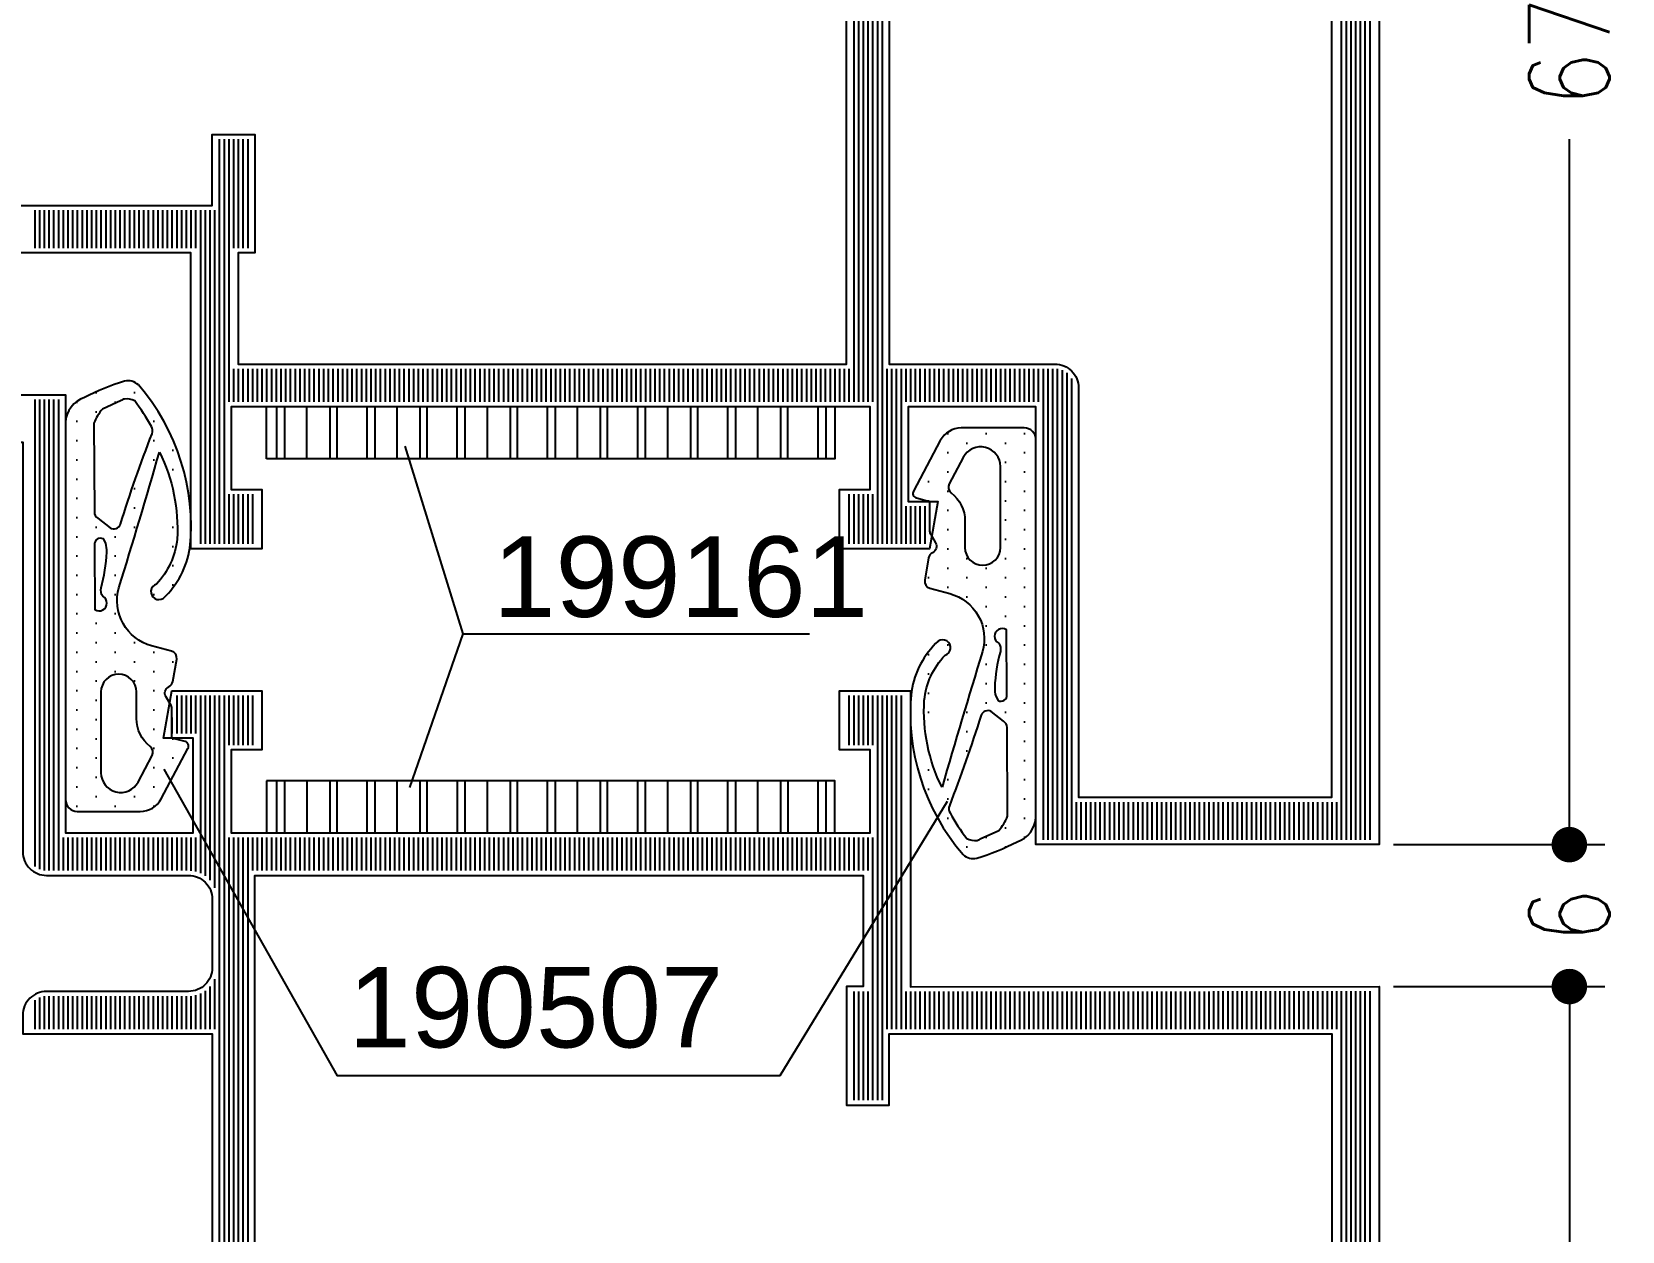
# Model space of a CAD drawing. Extents: x 16 to 197, y 31 to 244.
# Drawn here: x 141.34 to 174.93, y 174.77 to 200.1 of the extents above; entities that cross this region are included whole.
import ezdxf
from ezdxf.enums import TextEntityAlignment as Align

# ---------------------------------------------------------------- set-up
doc = ezdxf.new("R2010")
doc.units = 0
doc.header["$LTSCALE"] = 6
doc.linetypes.add('CENTER', pattern=[1.02, 0.5, -0.25, 0.02, -0.25])
doc.layers.get('0').update_dxf_attribs({"color": 4, "linetype": 'CONTINUOUS'})
doc.layers.get('DEFPOINTS').update_dxf_attribs({"linetype": 'CONTINUOUS'})
for name, color, linetype in [('CENT_18', 3, 'CENTER'), ('DICHT_PAR', 3, 'CONTINUOUS'), ('DICHT_SCH', 3, 'CONTINUOUS'), ('KH_NOR', 7, 'CONTINUOUS'), ('KH_SCH', 3, 'CONTINUOUS'), ('LLMASSE', 7, 'CONTINUOUS'), ('PNR', 7, 'CONTINUOUS')]:
    doc.layers.add(name, color=color, linetype=linetype)
doc.styles.get("Standard").update_dxf_attribs({"font": 'simplex.shx', "width": 0.8})
doc.styles.add('SWISSL', font='swissl.ttf')
doc.dimstyles.new('DOK-1ZU1-PUNKT', dxfattribs={"dimscale": 0, "dimtxt": 3, "dimasz": 1.5, "dimexe": 1.5, "dimexo": 0.6, "dimgap": 1.5, "dimtad": 0, "dimdsep": 46, "dimtxsty": 'Standard', "dimblk": 'PUNKT', "dimblk1": 'PUNKT', "dimblk2": 'PUNKT', "dimcen": 0, "dimclrd": 2, "dimclre": 2, "dimclrt": 7, "dimadec": 0, "dimazin": 0, "dimtfac": 0.7, "dimtofl": 0, "dimtmove": 2, "dimatfit": 3, "dimldrblk": 'PUNKT', "dimfxl": 1, "dimtolj": 1, "dimarcsym": 0})

# ---------------------------------------------------------------- blocks, each defined once
blk = doc.blocks.new('PUNKT')
at = {"color": 0, "linetype": 'CONTINUOUS'}
blk.add_line((-0.5, 0), (-1, 0), dxfattribs=at)
at = {"color": 0, "linetype": 'CONTINUOUS', "const_width": 0.5}
blk.add_lwpolyline([(-0.25, 0, 1), (0.25, 0, 1)], format="xyb", close=True, dxfattribs=at)
blk = doc.blocks.new('*D30')
at = {"layer": 'DEFPOINTS', "color": 0}
for p in [(169.8, 216.436), (169.8, 182.936), (173.817, 182.936)]:
    blk.add_point(p, dxfattribs=at)
at = {"layer": 'LLMASSE', "color": 3, "lineweight": -2}
for p, q in [((170.1, 216.436), (174.567, 216.436)), ((173.817, 215.686), (173.817, 201.537)), ((173.817, 183.686), (173.817, 197.835)), ((170.1, 182.936), (174.567, 182.936))]:
    blk.add_line(p, q, dxfattribs=at)
at = {"layer": 'LLMASSE', "color": 3, "lineweight": -2, "xscale": 0.75, "yscale": 0.75, "zscale": 0.75}
for p, rotation in [((173.817, 216.436), 90), ((173.817, 182.936), 270)]:
    blk.add_blockref('PUNKT', p, dxfattribs=dict(at, rotation=rotation))
at = {"layer": 'LLMASSE', "color": 3, "insert": (173.817, 199.686), "char_height": 1.7, "attachment_point": 5, "rotation": 90}
blk.add_mtext('\\A1;67', dxfattribs=at)
blk = doc.blocks.new('*D31')
at = {"layer": 'DEFPOINTS', "color": 0}
for p in [(169.8, 182.936), (169.8, 179.938), (173.817, 179.938)]:
    blk.add_point(p, dxfattribs=at)
at = {"layer": 'LLMASSE', "color": 3, "lineweight": -2}
for p, q in [((173.817, 183.686), (173.817, 184.436)), ((170.1, 182.936), (174.567, 182.936)), ((170.1, 179.938), (174.567, 179.938)), ((173.817, 179.188), (173.817, 178.438))]:
    blk.add_line(p, q, dxfattribs=at)
at = {"layer": 'LLMASSE', "color": 3, "lineweight": -2, "xscale": 0.75, "yscale": 0.75, "zscale": 0.75}
for p, rotation in [((173.817, 182.936), 270), ((173.817, 179.938), 90)]:
    blk.add_blockref('PUNKT', p, dxfattribs=dict(at, rotation=rotation))
at = {"layer": 'LLMASSE', "color": 3, "insert": (173.817, 181.437), "char_height": 1.7, "attachment_point": 5, "rotation": 90}
blk.add_mtext('\\A1;6', dxfattribs=at)
blk = doc.blocks.new('*D32')
at = {"layer": 'DEFPOINTS', "color": 0}
for p in [(169.8, 179.938), (169.8, 157.437), (173.817, 157.437)]:
    blk.add_point(p, dxfattribs=at)
at = {"layer": 'LLMASSE', "color": 3, "lineweight": -2}
for p, q in [((170.1, 179.938), (174.567, 179.938)), ((173.817, 179.188), (173.817, 170.538)), ((173.817, 158.187), (173.817, 166.836)), ((170.1, 157.437), (174.567, 157.437))]:
    blk.add_line(p, q, dxfattribs=at)
at = {"layer": 'LLMASSE', "color": 3, "lineweight": -2, "xscale": 0.75, "yscale": 0.75, "zscale": 0.75}
for p, rotation in [((173.817, 179.938), 90), ((173.817, 157.437), 270)]:
    blk.add_blockref('PUNKT', p, dxfattribs=dict(at, rotation=rotation))
at = {"layer": 'LLMASSE', "color": 3, "insert": (173.817, 168.687), "char_height": 1.7, "attachment_point": 5, "rotation": 90}
blk.add_mtext('\\A1;45', dxfattribs=at)
blk = doc.blocks.new('*X48')
at = {"color": 0}
for p, q in [((68.6, 25.198), (68.6, 69.8)), ((68.8, 25.198), (68.8, 69.8)), ((69, 25.197), (69, 69.8)), ((69.2, 25.197), (69.2, 69.8)), ((69.4, 25.197), (69.4, 69.8)), ((69.6, 25.197), (69.6, 69.8)), ((21, 12.7), (21, 68.3)), ((21.2, 12.7), (21.2, 68.3)), ((21.4, 18.7), (21.4, 68.3)), ((21.6, 18.7), (21.6, 68.3)), ((21.8, 18.7), (21.8, 68.3)), ((22, 18.7), (22, 68.3)), ((22.2, 18.7), (22.2, 68.3)), ((68.4, 25.198), (68.4, 65.3)), ((47.8, 25.2), (47.8, 29.8)), ((48, 25.2), (48, 29.8)), ((48.2, 25.2), (48.2, 29.8)), ((48.4, 25.2), (48.4, 29.8)), ((48.6, 18.7), (48.6, 29.8)), ((48.8, 12.7), (48.8, 29.8)), ((49, 12.7), (49, 29.8)), ((13.2, 25.575), (13.2, 26.8)), ((13.4, 25.458), (13.4, 26.8)), ((13.6, 25.406), (13.6, 26.8)), ((13.8, 25.4), (13.8, 26.8)), ((14, 25.4), (14, 26.8)), ((14.2, 25.4), (14.2, 26.8)), ((14.4, 25.4), (14.4, 26.8)), ((14.6, 25.4), (14.6, 26.8)), ((14.8, 25.4), (14.8, 26.8)), ((15, 25.4), (15, 26.8)), ((15.2, 25.4), (15.2, 26.8)), ((15.4, 25.4), (15.4, 26.8)), ((15.6, 25.4), (15.6, 26.8)), ((15.8, 25.4), (15.8, 26.8)), ((16, 25.4), (16, 26.8)), ((16.2, 25.4), (16.2, 26.8)), ((16.4, 25.4), (16.4, 26.8)), ((16.6, 25.4), (16.6, 26.8)), ((16.8, 25.4), (16.8, 26.8)), ((17, 25.4), (17, 26.8)), ((17.2, 25.4), (17.2, 26.8)), ((17.4, 25.4), (17.4, 26.8)), ((17.6, 25.4), (17.6, 26.8)), ((17.8, 25.4), (17.8, 26.8)), ((18, 25.4), (18, 26.8)), ((18.2, 25.4), (18.2, 26.8)), ((18.4, 25.4), (18.4, 26.8)), ((18.6, 25.4), (18.6, 26.8)), ((18.8, 25.4), (18.8, 26.8)), ((19, 25.4), (19, 26.8)), ((19.2, 25.4), (19.2, 26.8)), ((19.4, 25.4), (19.4, 26.8)), ((19.6, 25.4), (19.6, 26.8)), ((19.8, 25.396), (19.8, 26.8)), ((20, 25.362), (20, 26.8)), ((20.2, 25.291), (20.2, 26.8)), ((20.4, 25.175), (20.4, 26.8)), ((20.6, 24.994), (20.6, 26.8)), ((20.8, 24.679), (20.8, 26.8)), ((49.2, 12.7), (49.2, 26.8)), ((49.4, 12.7), (49.4, 26.8)), ((49.6, 12.7), (49.6, 26.8)), ((49.8, 12.7), (49.8, 26.8)), ((50, 25.201), (50, 26.8)), ((50.2, 25.201), (50.2, 26.8)), ((50.4, 25.201), (50.4, 26.8)), ((50.6, 25.201), (50.6, 26.8)), ((50.8, 25.201), (50.8, 26.8)), ((51, 25.2), (51, 26.8)), ((51.2, 25.2), (51.2, 26.8)), ((51.4, 25.2), (51.4, 26.8)), ((51.6, 25.2), (51.6, 26.8)), ((51.8, 25.2), (51.8, 26.8)), ((52, 25.2), (52, 26.8)), ((52.2, 25.2), (52.2, 26.8)), ((52.4, 25.2), (52.4, 26.8)), ((52.6, 25.2), (52.6, 26.8)), ((52.8, 25.2), (52.8, 26.8)), ((53, 25.2), (53, 26.8)), ((53.2, 25.2), (53.2, 26.8)), ((53.4, 25.2), (53.4, 26.8)), ((53.6, 25.2), (53.6, 26.8)), ((53.8, 25.2), (53.8, 26.8)), ((54, 25.2), (54, 26.8)), ((54.2, 25.2), (54.2, 26.8)), ((54.4, 25.2), (54.4, 26.8)), ((54.6, 25.2), (54.6, 26.8)), ((54.8, 25.2), (54.8, 26.8)), ((55, 25.2), (55, 26.8)), ((55.2, 25.2), (55.2, 26.8)), ((55.4, 25.2), (55.4, 26.8)), ((55.6, 25.2), (55.6, 26.8)), ((55.8, 25.2), (55.8, 26.8)), ((56, 25.2), (56, 26.8)), ((56.2, 25.2), (56.2, 26.8)), ((56.4, 25.2), (56.4, 26.8)), ((56.6, 25.2), (56.6, 26.8)), ((56.8, 25.2), (56.8, 26.8)), ((57, 25.199), (57, 26.8)), ((57.2, 25.199), (57.2, 26.8)), ((57.4, 25.199), (57.4, 26.8)), ((57.6, 25.199), (57.6, 26.8)), ((57.8, 25.199), (57.8, 26.8)), ((58, 25.199), (58, 26.8)), ((58.2, 25.199), (58.2, 26.8)), ((58.4, 25.199), (58.4, 26.8)), ((58.6, 25.199), (58.6, 26.8)), ((58.8, 25.199), (58.8, 26.8)), ((59, 25.199), (59, 26.8)), ((59.2, 25.199), (59.2, 26.8)), ((59.4, 25.199), (59.4, 26.8)), ((59.6, 25.199), (59.6, 26.8)), ((59.8, 25.199), (59.8, 26.8)), ((60, 25.199), (60, 26.8)), ((60.2, 25.199), (60.2, 26.8)), ((60.4, 25.199), (60.4, 26.8)), ((60.6, 25.199), (60.6, 26.8)), ((60.8, 25.199), (60.8, 26.8)), ((61, 25.199), (61, 26.8)), ((61.2, 25.199), (61.2, 26.8)), ((61.4, 25.199), (61.4, 26.8)), ((61.6, 25.199), (61.6, 26.8)), ((61.8, 25.199), (61.8, 26.8)), ((62, 25.199), (62, 26.8)), ((62.2, 25.199), (62.2, 26.8)), ((62.4, 25.199), (62.4, 26.8)), ((62.6, 25.199), (62.6, 26.8)), ((62.8, 25.199), (62.8, 26.8)), ((63, 25.198), (63, 26.8)), ((63.2, 25.198), (63.2, 26.8)), ((63.4, 25.198), (63.4, 26.8)), ((63.6, 25.198), (63.6, 26.8)), ((63.8, 25.198), (63.8, 26.8)), ((64, 25.198), (64, 26.8)), ((64.2, 25.198), (64.2, 26.8)), ((64.4, 25.198), (64.4, 26.8)), ((64.6, 25.198), (64.6, 26.8)), ((64.8, 25.198), (64.8, 26.8)), ((65, 25.198), (65, 26.8)), ((65.2, 25.198), (65.2, 26.8)), ((65.4, 25.198), (65.4, 26.8)), ((65.6, 25.198), (65.6, 26.8)), ((65.8, 25.198), (65.8, 26.8)), ((66, 25.198), (66, 26.8)), ((66.2, 25.198), (66.2, 26.8)), ((66.4, 25.198), (66.4, 26.8)), ((66.6, 25.198), (66.6, 26.8)), ((66.8, 25.198), (66.8, 26.8)), ((67, 25.198), (67, 26.8)), ((67.2, 25.198), (67.2, 26.8)), ((67.4, 25.198), (67.4, 26.8)), ((67.6, 25.198), (67.6, 26.8)), ((67.8, 25.198), (67.8, 26.8)), ((68, 25.198), (68, 26.8)), ((68.2, 25.198), (68.2, 26.8)), ((20.2, 12.7), (20.2, 20.209)), ((20.4, 12.7), (20.4, 20.325)), ((20.6, 12.7), (20.6, 20.506)), ((20.8, 12.7), (20.8, 20.821)), ((13.2, 0.2), (13.2, 19.925)), ((13.4, 0.2), (13.4, 20.042)), ((13.6, 0.2), (13.6, 20.094)), ((13.8, 0.2), (13.8, 20.1)), ((14, 0.2), (14, 20.1)), ((14.2, 0.2), (14.2, 20.1)), ((14.4, 18.7), (14.4, 20.1)), ((14.6, 18.7), (14.6, 20.1)), ((14.8, 18.7), (14.8, 20.1)), ((15, 18.7), (15, 20.1)), ((15.2, 18.7), (15.2, 20.1)), ((15.4, 18.7), (15.4, 20.1)), ((15.6, 18.7), (15.6, 20.1)), ((15.8, 18.7), (15.8, 20.1)), ((16, 18.7), (16, 20.1)), ((16.2, 18.7), (16.2, 20.1)), ((16.4, 18.7), (16.4, 20.1)), ((16.6, 18.7), (16.6, 20.1)), ((16.8, 18.7), (16.8, 20.1)), ((17, 18.7), (17, 20.1)), ((17.2, 18.7), (17.2, 20.1)), ((17.4, 18.7), (17.4, 20.1)), ((17.6, 18.7), (17.6, 20.1)), ((17.8, 18.7), (17.8, 20.1)), ((18, 18.7), (18, 20.1)), ((18.2, 18.7), (18.2, 20.1)), ((18.4, 18.7), (18.4, 20.1)), ((18.6, 18.7), (18.6, 20.1)), ((18.8, 18.7), (18.8, 20.1)), ((19, 18.7), (19, 20.1)), ((19.2, 18.7), (19.2, 20.1)), ((19.4, 18.7), (19.4, 20.1)), ((19.6, 18.7), (19.6, 20.1)), ((19.8, 18.7), (19.8, 20.104)), ((20, 18.7), (20, 20.138)), ((22.4, 18.7), (22.4, 20.1)), ((22.6, 18.7), (22.6, 20.1)), ((22.8, 18.7), (22.8, 20.1)), ((23, 18.7), (23, 20.1)), ((23.2, 18.7), (23.2, 20.1)), ((23.4, 18.7), (23.4, 20.1)), ((23.6, 18.7), (23.6, 20.1)), ((23.8, 18.7), (23.8, 20.1)), ((24, 18.7), (24, 20.1)), ((24.2, 18.7), (24.2, 20.1)), ((24.4, 18.7), (24.4, 20.1)), ((24.6, 18.7), (24.6, 20.1)), ((24.8, 18.7), (24.8, 20.1)), ((25, 18.7), (25, 20.1)), ((25.2, 18.7), (25.2, 20.1)), ((25.4, 18.7), (25.4, 20.1)), ((25.6, 18.7), (25.6, 20.1)), ((25.8, 18.7), (25.8, 20.1)), ((26, 18.7), (26, 20.1)), ((26.2, 18.7), (26.2, 20.1)), ((26.4, 18.7), (26.4, 20.1)), ((26.6, 18.7), (26.6, 20.1)), ((26.8, 18.7), (26.8, 20.1)), ((27, 18.7), (27, 20.1)), ((27.2, 18.7), (27.2, 20.1)), ((27.4, 18.7), (27.4, 20.1)), ((27.6, 18.7), (27.6, 20.1)), ((27.8, 18.7), (27.8, 20.1)), ((28, 18.7), (28, 20.1)), ((28.2, 18.7), (28.2, 20.1)), ((28.4, 18.7), (28.4, 20.1)), ((28.6, 18.7), (28.6, 20.1)), ((28.8, 18.7), (28.8, 20.1)), ((29, 18.7), (29, 20.1)), ((29.2, 18.7), (29.2, 20.1)), ((29.4, 18.7), (29.4, 20.1)), ((29.6, 18.7), (29.6, 20.1)), ((29.8, 18.7), (29.8, 20.1)), ((30, 18.7), (30, 20.1)), ((30.2, 18.7), (30.2, 20.1)), ((30.4, 18.7), (30.4, 20.1)), ((30.6, 18.7), (30.6, 20.1)), ((30.8, 18.7), (30.8, 20.1)), ((31, 18.7), (31, 20.1)), ((31.2, 18.7), (31.2, 20.1)), ((31.4, 18.7), (31.4, 20.1)), ((31.6, 18.7), (31.6, 20.1)), ((31.8, 18.7), (31.8, 20.1)), ((32, 18.7), (32, 20.1)), ((32.2, 18.7), (32.2, 20.1)), ((32.4, 18.7), (32.4, 20.1)), ((32.6, 18.7), (32.6, 20.1)), ((32.8, 18.7), (32.8, 20.1)), ((33, 18.7), (33, 20.1)), ((33.2, 18.7), (33.2, 20.1)), ((33.4, 18.7), (33.4, 20.1)), ((33.6, 18.7), (33.6, 20.1)), ((33.8, 18.7), (33.8, 20.1)), ((34, 18.7), (34, 20.1)), ((34.2, 18.7), (34.2, 20.1)), ((34.4, 18.7), (34.4, 20.1)), ((34.6, 18.7), (34.6, 20.1)), ((34.8, 18.7), (34.8, 20.1)), ((35, 18.7), (35, 20.1)), ((35.2, 18.7), (35.2, 20.1)), ((35.4, 18.7), (35.4, 20.1)), ((35.6, 18.7), (35.6, 20.1)), ((35.8, 18.7), (35.8, 20.1)), ((36, 18.7), (36, 20.1)), ((36.2, 18.7), (36.2, 20.1)), ((36.4, 18.7), (36.4, 20.1)), ((36.6, 18.7), (36.6, 20.1)), ((36.8, 18.7), (36.8, 20.1)), ((37, 18.7), (37, 20.1)), ((37.2, 18.7), (37.2, 20.1)), ((37.4, 18.7), (37.4, 20.1)), ((37.6, 18.7), (37.6, 20.1)), ((37.8, 18.7), (37.8, 20.1)), ((38, 18.7), (38, 20.1)), ((38.2, 18.7), (38.2, 20.1)), ((38.4, 18.7), (38.4, 20.1)), ((38.6, 18.7), (38.6, 20.1)), ((38.8, 18.7), (38.8, 20.1)), ((39, 18.7), (39, 20.1)), ((39.2, 18.7), (39.2, 20.1)), ((39.4, 18.7), (39.4, 20.1)), ((39.6, 18.7), (39.6, 20.1)), ((39.8, 18.7), (39.8, 20.1)), ((40, 18.7), (40, 20.1)), ((40.2, 18.7), (40.2, 20.1)), ((40.4, 18.7), (40.4, 20.1)), ((40.6, 18.7), (40.6, 20.1)), ((40.8, 18.7), (40.8, 20.1)), ((41, 18.7), (41, 20.1)), ((41.2, 18.7), (41.2, 20.1)), ((41.4, 18.7), (41.4, 20.1)), ((41.6, 18.7), (41.6, 20.1)), ((41.8, 18.7), (41.8, 20.1)), ((42, 18.7), (42, 20.1)), ((42.2, 18.7), (42.2, 20.1)), ((42.4, 18.7), (42.4, 20.1)), ((42.6, 18.7), (42.6, 20.1)), ((42.8, 18.7), (42.8, 20.1)), ((43, 18.7), (43, 20.1)), ((43.2, 18.7), (43.2, 20.1)), ((43.4, 18.7), (43.4, 20.1)), ((43.6, 18.7), (43.6, 20.1)), ((43.8, 18.7), (43.8, 20.1)), ((44, 18.7), (44, 20.1)), ((44.2, 18.7), (44.2, 20.1)), ((44.4, 18.7), (44.4, 20.1)), ((44.6, 18.7), (44.6, 20.1)), ((44.8, 18.7), (44.8, 20.1)), ((45, 18.7), (45, 20.1)), ((45.2, 18.7), (45.2, 20.1)), ((45.4, 18.7), (45.4, 20.1)), ((45.6, 18.7), (45.6, 20.1)), ((45.8, 18.7), (45.8, 20.1)), ((46, 18.7), (46, 20.1)), ((46.2, 18.7), (46.2, 20.1)), ((46.4, 18.7), (46.4, 20.1)), ((46.6, 18.7), (46.6, 20.1)), ((46.8, 18.7), (46.8, 20.1)), ((47, 18.7), (47, 20.1)), ((47.2, 18.7), (47.2, 20.1)), ((47.4, 18.7), (47.4, 20.1)), ((47.6, 18.7), (47.6, 20.1)), ((47.8, 18.7), (47.8, 20.1)), ((48, 18.7), (48, 20.1)), ((48.2, 18.7), (48.2, 20.1)), ((48.4, 18.7), (48.4, 20.1)), ((21.4, 12.7), (21.4, 14.8)), ((21.6, 12.7), (21.6, 14.8)), ((21.8, 12.7), (21.8, 14.8)), ((22, 12.7), (22, 14.8)), ((22.2, 12.7), (22.2, 14.8)), ((22.4, 12.7), (22.4, 14.8)), ((47.6, 12.7), (47.6, 14.8)), ((47.8, 12.7), (47.8, 14.8)), ((48, 12.7), (48, 14.8)), ((48.2, 12.7), (48.2, 14.8)), ((48.4, 12.7), (48.4, 14.8)), ((48.6, 12.7), (48.6, 14.8)), ((19, 13.624), (19, 14.3)), ((19.2, 12.7), (19.2, 14.3)), ((19.4, 12.7), (19.4, 14.3)), ((19.6, 12.7), (19.6, 14.3)), ((19.8, 12.7), (19.8, 14.3)), ((20, 12.7), (20, 14.3))]:
    blk.add_line(p, q, dxfattribs=at)
blk = doc.blocks.new('B-LL132343')
at = {"layer": 'KH_NOR'}
blk.add_lwpolyline([(0, 6), (14.5, 6), (14.5, 24.5), (19.9, 24.5), (19.9, 20.5), (18.642, 20.5), (18.995, 18.5), (22.8, 18.5), (22.8, 21), (21.5, 21), (21.5, 24.5), (48.5, 24.5), (48.5, 21), (47.2, 21), (47.2, 18.5), (50.2, 18.5), (50.2, 31.001), (70, 30.997), (70, 76)], dxfattribs=at)
blk.add_lwpolyline([(13.7, 69.7, -0.414214), (12.7, 70.7), (12.7, 91.7), (9.2, 91.7), (9.2, 99), (2, 99), (2, 8), (12.7, 8), (12.7, 25.3, -0.414214), (13.7, 26.3), (19.7, 26.3, 0.414214), (20.7, 27.3), (20.7, 30.2, 0.414214), (19.7, 31.2), (13.7, 31.2, -0.414214), (12.7, 32.2), (12.7, 33), (20.7, 33), (20.7, 69.7), (13.7, 69.7)], format="xyb", close=True, dxfattribs=at)
blk.add_lwpolyline([(22.5, 72.7), (22.5, 26.3), (48.2, 26.3), (48.2, 31), (47.5, 31), (47.5, 36), (49.3, 36), (49.3, 33), (68, 33), (68, 69.7), (49.3, 69.7), (49.3, 66.7), (47.5, 66.7), (47.5, 72.7), (22.5, 72.7)], close=True, dxfattribs=at)
at = {"layer": 'KH_SCH'}
blk.add_blockref('*X48', (0, 6), dxfattribs=at)
blk = doc.blocks.new('*X56')
at = {"color": 0}
for p, q in [((55.8, 46.9), (55.8, 66.8)), ((56, 46.9), (56, 66.8)), ((56.2, 46.9), (56.2, 66.8)), ((56.4, 46.906), (56.4, 66.8)), ((56.6, 46.958), (56.6, 66.8)), ((56.8, 47.076), (56.8, 66.8)), ((57, 47.313), (57, 66.8)), ((57.2, 65.2), (57.2, 66.8)), ((57.4, 65.2), (57.4, 66.8)), ((57.6, 65.2), (57.6, 66.8)), ((57.8, 65.2), (57.8, 66.8)), ((58, 65.2), (58, 66.8)), ((58.2, 65.2), (58.2, 66.8)), ((58.4, 65.2), (58.4, 66.8)), ((58.6, 65.2), (58.6, 66.8)), ((58.8, 65.2), (58.8, 66.8)), ((59, 65.2), (59, 66.8)), ((59.2, 65.2), (59.2, 66.8)), ((59.4, 65.2), (59.4, 66.8)), ((59.6, 65.2), (59.6, 66.8)), ((59.8, 65.2), (59.8, 66.8)), ((60, 65.2), (60, 66.8)), ((60.2, 65.2), (60.2, 66.8)), ((60.4, 65.2), (60.4, 66.8)), ((60.6, 65.2), (60.6, 66.8)), ((60.8, 65.2), (60.8, 66.8)), ((61, 65.2), (61, 66.8)), ((61.2, 65.2), (61.2, 66.8)), ((61.4, 65.2), (61.4, 66.8)), ((61.6, 65.2), (61.6, 66.8)), ((61.8, 65.2), (61.8, 66.8)), ((62, 65.2), (62, 66.8)), ((62.2, 65.2), (62.2, 66.8)), ((62.4, 65.2), (62.4, 66.8)), ((62.6, 65.2), (62.6, 66.8)), ((62.8, 65.2), (62.8, 66.8)), ((63, 65.2), (63, 66.8)), ((63.2, 65.2), (63.2, 66.8)), ((63.4, 65.2), (63.4, 66.8)), ((63.6, 65.2), (63.6, 66.8)), ((63.8, 65.2), (63.8, 66.8)), ((64, 65.2), (64, 66.8)), ((64.2, 65.2), (64.2, 66.8)), ((64.4, 65.2), (64.4, 66.8)), ((64.6, 65.2), (64.6, 66.8)), ((64.8, 65.2), (64.8, 66.8)), ((65, 65.2), (65, 66.8)), ((65.2, 65.2), (65.2, 66.8)), ((65.4, 65.2), (65.4, 66.8)), ((65.6, 65.2), (65.6, 66.8)), ((65.8, 65.2), (65.8, 66.8)), ((66, 65.2), (66, 66.8)), ((66.2, 65.2), (66.2, 66.8)), ((66.4, 65.2), (66.4, 66.8)), ((66.6, 65.2), (66.6, 66.8)), ((66.8, 65.2), (66.8, 66.8)), ((67, 65.2), (67, 66.8)), ((67.2, 65.2), (67.2, 66.8)), ((67.4, 65.2), (67.4, 66.8)), ((67.6, 65.2), (67.6, 66.8)), ((67.8, 65.2), (67.8, 66.8)), ((68, 65.2), (68, 66.8)), ((68.2, 65.2), (68.2, 66.8)), ((68.4, 4.7), (68.4, 66.8)), ((68.6, 0.2), (68.6, 66.8)), ((68.8, 0.2), (68.8, 66.8)), ((69, 0.2), (69, 66.8)), ((69.2, 0.2), (69.2, 66.8)), ((69.4, 0.2), (69.4, 66.8)), ((69.6, 0.2), (69.6, 66.8)), ((20.2, 40.2), (20.2, 54.3)), ((20.4, 40.2), (20.4, 54.3)), ((20.6, 40.2), (20.6, 54.3)), ((20.8, 40.2), (20.8, 54.3)), ((21, 37.2), (21, 54.3)), ((21.2, 37.2), (21.2, 54.3)), ((21.4, 52.2), (21.4, 54.3)), ((21.6, 52.2), (21.6, 54.3)), ((21.8, 52.2), (21.8, 54.3)), ((22, 52.2), (22, 54.3)), ((22.2, 52.2), (22.2, 54.3)), ((22.4, 52.2), (22.4, 54.3)), ((47.6, 52.2), (47.6, 54.3)), ((47.8, 52.2), (47.8, 54.3)), ((48, 52.2), (48, 54.3)), ((48.2, 52.2), (48.2, 54.3)), ((48.4, 52.2), (48.4, 54.3)), ((48.6, 52.2), (48.6, 54.3)), ((48.8, 1.7), (48.8, 54.3)), ((49, 1.7), (49, 54.3)), ((49.2, 46.9), (49.2, 54.3)), ((49.4, 46.9), (49.4, 54.3)), ((49.6, 46.9), (49.6, 54.3)), ((49.8, 46.9), (49.8, 54.3)), ((50, 52.7), (50, 54.3)), ((50.2, 52.7), (50.2, 54.3)), ((50.4, 52.7), (50.4, 54.3)), ((50.6, 52.7), (50.6, 54.3)), ((50.8, 52.7), (50.8, 54.3)), ((51, 52.7), (51, 53.376)), ((21.4, 37.2), (21.4, 48.3)), ((21.6, 46.9), (21.6, 48.3)), ((21.8, 46.9), (21.8, 48.3)), ((22, 46.9), (22, 48.3)), ((22.2, 46.9), (22.2, 48.3)), ((22.4, 46.9), (22.4, 48.3)), ((22.6, 46.9), (22.6, 48.3)), ((22.8, 46.9), (22.8, 48.3)), ((23, 46.9), (23, 48.3)), ((23.2, 46.9), (23.2, 48.3)), ((23.4, 46.9), (23.4, 48.3)), ((23.6, 46.9), (23.6, 48.3)), ((23.8, 46.9), (23.8, 48.3)), ((24, 46.9), (24, 48.3)), ((24.2, 46.9), (24.2, 48.3)), ((24.4, 46.9), (24.4, 48.3)), ((24.6, 46.9), (24.6, 48.3)), ((24.8, 46.9), (24.8, 48.3)), ((25, 46.9), (25, 48.3)), ((25.2, 46.9), (25.2, 48.3)), ((25.4, 46.9), (25.4, 48.3)), ((25.6, 46.9), (25.6, 48.3)), ((25.8, 46.9), (25.8, 48.3)), ((26, 46.9), (26, 48.3)), ((26.2, 46.9), (26.2, 48.3)), ((26.4, 46.9), (26.4, 48.3)), ((26.6, 46.9), (26.6, 48.3)), ((26.8, 46.9), (26.8, 48.3)), ((27, 46.9), (27, 48.3)), ((27.2, 46.9), (27.2, 48.3)), ((27.4, 46.9), (27.4, 48.3)), ((27.6, 46.9), (27.6, 48.3)), ((27.8, 46.9), (27.8, 48.3)), ((28, 46.9), (28, 48.3)), ((28.2, 46.9), (28.2, 48.3)), ((28.4, 46.9), (28.4, 48.3)), ((28.6, 46.9), (28.6, 48.3)), ((28.8, 46.9), (28.8, 48.3)), ((29, 46.9), (29, 48.3)), ((29.2, 46.9), (29.2, 48.3)), ((29.4, 46.9), (29.4, 48.3)), ((29.6, 46.9), (29.6, 48.3)), ((29.8, 46.9), (29.8, 48.3)), ((30, 46.9), (30, 48.3)), ((30.2, 46.9), (30.2, 48.3)), ((30.4, 46.9), (30.4, 48.3)), ((30.6, 46.9), (30.6, 48.3)), ((30.8, 46.9), (30.8, 48.3)), ((31, 46.9), (31, 48.3)), ((31.2, 46.9), (31.2, 48.3)), ((31.4, 46.9), (31.4, 48.3)), ((31.6, 46.9), (31.6, 48.3)), ((31.8, 46.9), (31.8, 48.3)), ((32, 46.9), (32, 48.3)), ((32.2, 46.9), (32.2, 48.3)), ((32.4, 46.9), (32.4, 48.3)), ((32.6, 46.9), (32.6, 48.3)), ((32.8, 46.9), (32.8, 48.3)), ((33, 46.9), (33, 48.3)), ((33.2, 46.9), (33.2, 48.3)), ((33.4, 46.9), (33.4, 48.3)), ((33.6, 46.9), (33.6, 48.3)), ((33.8, 46.9), (33.8, 48.3)), ((34, 46.9), (34, 48.3)), ((34.2, 46.9), (34.2, 48.3)), ((34.4, 46.9), (34.4, 48.3)), ((34.6, 46.9), (34.6, 48.3)), ((34.8, 46.9), (34.8, 48.3)), ((35, 46.9), (35, 48.3)), ((35.2, 46.9), (35.2, 48.3)), ((35.4, 46.9), (35.4, 48.3)), ((35.6, 46.9), (35.6, 48.3)), ((35.8, 46.9), (35.8, 48.3)), ((36, 46.9), (36, 48.3)), ((36.2, 46.9), (36.2, 48.3)), ((36.4, 46.9), (36.4, 48.3)), ((36.6, 46.9), (36.6, 48.3)), ((36.8, 46.9), (36.8, 48.3)), ((37, 46.9), (37, 48.3)), ((37.2, 46.9), (37.2, 48.3)), ((37.4, 46.9), (37.4, 48.3)), ((37.6, 46.9), (37.6, 48.3)), ((37.8, 46.9), (37.8, 48.3)), ((38, 46.9), (38, 48.3)), ((38.2, 46.9), (38.2, 48.3)), ((38.4, 46.9), (38.4, 48.3)), ((38.6, 46.9), (38.6, 48.3)), ((38.8, 46.9), (38.8, 48.3)), ((39, 46.9), (39, 48.3)), ((39.2, 46.9), (39.2, 48.3)), ((39.4, 46.9), (39.4, 48.3)), ((39.6, 46.9), (39.6, 48.3)), ((39.8, 46.9), (39.8, 48.3)), ((40, 46.9), (40, 48.3)), ((40.2, 46.9), (40.2, 48.3)), ((40.4, 46.9), (40.4, 48.3)), ((40.6, 46.9), (40.6, 48.3)), ((40.8, 46.9), (40.8, 48.3)), ((41, 46.9), (41, 48.3)), ((41.2, 46.9), (41.2, 48.3)), ((41.4, 46.9), (41.4, 48.3)), ((41.6, 46.9), (41.6, 48.3)), ((41.8, 46.9), (41.8, 48.3)), ((42, 46.9), (42, 48.3)), ((42.2, 46.9), (42.2, 48.3)), ((42.4, 46.9), (42.4, 48.3)), ((42.6, 46.9), (42.6, 48.3)), ((42.8, 46.9), (42.8, 48.3)), ((43, 46.9), (43, 48.3)), ((43.2, 46.9), (43.2, 48.3)), ((43.4, 46.9), (43.4, 48.3)), ((43.6, 46.9), (43.6, 48.3)), ((43.8, 46.9), (43.8, 48.3)), ((44, 46.9), (44, 48.3)), ((44.2, 46.9), (44.2, 48.3)), ((44.4, 46.9), (44.4, 48.3)), ((44.6, 46.9), (44.6, 48.3)), ((44.8, 46.9), (44.8, 48.3)), ((45, 46.9), (45, 48.3)), ((45.2, 46.9), (45.2, 48.3)), ((45.4, 46.9), (45.4, 48.3)), ((45.6, 46.9), (45.6, 48.3)), ((45.8, 46.9), (45.8, 48.3)), ((46, 46.9), (46, 48.3)), ((46.2, 46.9), (46.2, 48.3)), ((46.4, 46.9), (46.4, 48.3)), ((46.6, 46.9), (46.6, 48.3)), ((46.8, 46.9), (46.8, 48.3)), ((47, 46.9), (47, 48.3)), ((47.2, 46.9), (47.2, 48.3)), ((47.4, 46.9), (47.4, 48.3)), ((47.6, 46.9), (47.6, 48.3)), ((47.8, 1.7), (47.8, 48.3)), ((48, 1.7), (48, 48.3)), ((48.2, 1.7), (48.2, 48.3)), ((48.4, 1.7), (48.4, 48.3)), ((48.6, 1.7), (48.6, 48.3)), ((50, 46.9), (50, 48.3)), ((50.2, 46.9), (50.2, 48.3)), ((50.4, 46.9), (50.4, 48.3)), ((50.6, 46.9), (50.6, 48.3)), ((50.8, 46.9), (50.8, 48.3)), ((51, 46.9), (51, 48.3)), ((51.2, 46.9), (51.2, 48.3)), ((51.4, 46.9), (51.4, 48.3)), ((51.6, 46.9), (51.6, 48.3)), ((51.8, 46.9), (51.8, 48.3)), ((52, 46.9), (52, 48.3)), ((52.2, 46.9), (52.2, 48.3)), ((52.4, 46.9), (52.4, 48.3)), ((52.6, 46.9), (52.6, 48.3)), ((52.8, 46.9), (52.8, 48.3)), ((53, 46.9), (53, 48.3)), ((53.2, 46.9), (53.2, 48.3)), ((53.4, 46.9), (53.4, 48.3)), ((53.6, 46.9), (53.6, 48.3)), ((53.8, 46.9), (53.8, 48.3)), ((54, 46.9), (54, 48.3)), ((54.2, 46.9), (54.2, 48.3)), ((54.4, 46.9), (54.4, 48.3)), ((54.6, 46.9), (54.6, 48.3)), ((54.8, 46.9), (54.8, 48.3)), ((55, 46.9), (55, 48.3)), ((55.2, 46.9), (55.2, 48.3)), ((55.4, 46.9), (55.4, 48.3)), ((55.6, 46.9), (55.6, 48.3)), ((13.2, 40.2), (13.2, 41.8)), ((13.4, 40.2), (13.4, 41.8)), ((13.6, 40.2), (13.6, 41.8)), ((13.8, 40.2), (13.8, 41.8)), ((14, 40.2), (14, 41.8)), ((14.2, 40.2), (14.2, 41.8)), ((14.4, 40.2), (14.4, 41.8)), ((14.6, 40.2), (14.6, 41.8)), ((14.8, 40.2), (14.8, 41.8)), ((15, 40.2), (15, 41.8)), ((15.2, 40.2), (15.2, 41.8)), ((15.4, 40.2), (15.4, 41.8)), ((15.6, 40.2), (15.6, 41.8)), ((15.8, 40.2), (15.8, 41.8)), ((16, 40.2), (16, 41.8)), ((16.2, 40.2), (16.2, 41.8)), ((16.4, 40.2), (16.4, 41.8)), ((16.6, 40.2), (16.6, 41.8)), ((16.8, 40.2), (16.8, 41.8)), ((17, 40.2), (17, 41.8)), ((17.2, 40.2), (17.2, 41.8)), ((17.4, 40.2), (17.4, 41.8)), ((17.6, 40.2), (17.6, 41.8)), ((17.8, 40.2), (17.8, 41.8)), ((18, 40.2), (18, 41.8)), ((18.2, 40.2), (18.2, 41.8)), ((18.4, 40.2), (18.4, 41.8)), ((18.6, 40.2), (18.6, 41.8)), ((18.8, 40.2), (18.8, 41.8)), ((19, 40.2), (19, 41.8)), ((19.2, 40.2), (19.2, 41.8)), ((19.4, 40.2), (19.4, 41.8)), ((19.6, 40.2), (19.6, 41.8)), ((19.8, 40.2), (19.8, 41.8)), ((20, 40.2), (20, 41.8)), ((21.6, 37.2), (21.6, 41.8)), ((21.8, 37.2), (21.8, 41.8)), ((22, 37.2), (22, 41.8)), ((22.2, 37.2), (22.2, 41.8))]:
    blk.add_line(p, q, dxfattribs=at)
blk = doc.blocks.new('B-LL132341')
at = {"layer": 'KH_NOR'}
blk.add_lwpolyline([(70, 0), (70, 67), (55.5, 67), (55.5, 48.5), (50.1, 48.5), (50.1, 52.5), (51.358, 52.5), (51.005, 54.5), (47.2, 54.5), (47.2, 52), (48.5, 52), (48.5, 48.5), (21.5, 48.5), (21.5, 52), (22.8, 52), (22.8, 54.5), (19.8, 54.5), (19.8, 42), (0, 42)], dxfattribs=at)
blk.add_lwpolyline([(68, 6.3), (49.3, 6.3), (49.3, 46.7), (56.3, 46.7, 0.414214), (57.3, 47.7), (57.3, 65), (68, 65), (68, 6.3)], format="xyb", close=True, dxfattribs=at)
blk.add_lwpolyline([(2, 40), (20.7, 40), (20.7, 37), (22.5, 37), (22.5, 42), (21.8, 42), (21.8, 46.7), (47.5, 46.7), (47.5, 3.3), (22.5, 3.3), (22.5, 9.3), (20.7, 9.3), (20.7, 6.3), (2, 6.3), (2, 40)], close=True, dxfattribs=at)
at = {"layer": 'KH_SCH'}
blk.add_blockref('*X56', (0, 0), dxfattribs=at)
blk = doc.blocks.new('STREIFEN')
at = {"layer": 'DICHT_SCH'}
h = blk.add_hatch(dxfattribs=at)
h.set_pattern_fill('LINE', color=256, scale=0.4, angle=90, style=0)
h.set_pattern_definition([(90, (-94.3153, -226.5009), (-1.27, 8e-17), [])])
h.paths.add_polyline_path([(0, 2.2), (0, 0), (24, 0), (24, 2.2)])
at = {"layer": 'DICHT_PAR'}
blk.add_lwpolyline([(0, 2.2), (0, 0), (24, 0), (24, 2.2)], close=True, dxfattribs=at)
blk = doc.blocks.new('LL199161')
blk.add_blockref('STREIFEN', (0, 0))

msp = doc.modelspace()

# ---------------------------------------------------------------- hatches: boundary and pattern name
at = {"layer": 'CENT_18'}
h = msp.add_hatch(dxfattribs=at)
h.set_pattern_fill('ANSI31', color=256, scale=0.3, angle=45, style=0)
h.paths.add_polyline_path([(146.3, 192.1867), (146.3, 191.0867), (158.3, 191.0867), (158.3, 192.1867)])
h.paths.add_polyline_path([(158.3, 183.1866), (158.3, 184.2866), (146.3, 184.2866), (146.3, 183.1866)])
h.paths.add_polyline_path([(152.9477, 79.2583), (152.9477, 78.1583), (154.05, 78.1583), (154.05, 79.2583)])
h.paths.add_polyline_path([(149.2506, 79.2583), (152.9477, 78.1583), (152.9477, 79.2583)])
h.paths.add_polyline_path([(145.8149, 79.2583), (142.1527, 78.1583), (152.9477, 78.1583), (149.2506, 79.2583)])
h.paths.add_polyline_path([(142.05, 79.2583), (142.05, 78.1583), (142.1527, 78.1583), (145.8149, 79.2583)])
at = {"layer": 'DICHT_SCH'}
h = msp.add_hatch(dxfattribs=at)
h.set_pattern_fill('DOTS', color=256, scale=6.5, angle=270, style=0)
h.set_pattern_definition([(270, (143.10207, 187.8141), (0.40625, -0.203125), [0, -0.40625])])
edge = h.paths.add_edge_path()
edge.add_arc((140.7891, 189.6082), 3.6262, 356.54674, 386.49239, ccw=False)
edge.add_arc((142.7963, 189.5549), 1.6208, 316.46598, 354.15426, ccw=False)
edge.add_arc((144.0236, 188.2785), 0.1683, 468.10137, 663.2427)
edge.add_arc((142.8378, 189.4981), 1.8666, 313.21308, 350.83153)
edge.add_arc((140.1346, 189.6561), 4.5687, 354.27938, 400.84735)
edge.add_arc((143.3761, 192.4283), 0.3044, 405.1772, 464.6593)
edge.add_arc((144.635, 188.2157), 4.7009, 466.51088, 477.70209)
edge.add_arc((142.6276, 191.8277), 0.5782, 467.92218, 537.4534)
edge.add_line((142.05, 191.8534), (142.05, 183.8866))
edge.add_arc((142.3, 183.8866), 0.25, 540, 630)
edge.add_line((142.3, 183.6366), (143.6293, 183.6366))
edge.add_arc((143.6293, 184.1366), 0.5, 270, 332)
edge.add_line((144.0708, 183.9019), (144.6383, 184.9691))
edge.add_arc((144.55, 185.0161), 0.1, 332, 435)
edge.add_line((144.5759, 185.1127), (144.3, 185.1866))
edge.add_line((144.3, 185.1866), (144.3, 185.7964))
edge.add_arc((144.15, 185.7964), 0.15, 360, 390)
edge.add_line((144.2799, 185.8714), (144.1701, 186.0616))
edge.add_arc((144.3, 186.1366), 0.15, 475.93196, 570, ccw=False)
edge.add_arc((144.1688, 186.4064), 0.15, 295.93196, 350)
edge.add_line((144.3165, 186.3803), (144.3995, 186.8512))
edge.add_arc((144.2518, 186.8773), 0.15, 350, 435)
edge.add_line((144.2906, 187.0222), (143.8697, 187.135))
edge.add_arc((144.1326, 188.0913), 0.9918, 524.19034, 614.6273, ccw=False)
edge.add_arc((8.1724, 230.2764), 141.3629, 342.752146, 343.963867)
edge = h.paths.add_edge_path(flags=16)
edge.add_line((143.5856, 184.2579), (143.8824, 184.8162))
edge.add_arc((143.75, 184.8866), 0.15, 332, 412.33011)
edge.add_arc((144.3, 185.599), 0.75, 540, 592.33011, ccw=False)
edge.add_line((143.55, 185.599), (143.55, 186.1616))
edge.add_arc((143.175, 186.1616), 0.375, 360, 540)
edge.add_line((142.8, 186.1616), (142.8, 184.4538))
edge.add_arc((143.2172, 184.4538), 0.4172, 540, 692)
edge = h.paths.add_edge_path(flags=16)
edge.add_arc((143.0294, 188.311), 0.2322, 528.1957, 574.06774, ccw=False)
edge.add_arc((139.5107, 189.2661), 3.4142, 344.58355, 357.42163)
edge.add_arc((142.3271, 189.1466), 0.5953, 356.71662, 375.39458)
edge.add_line((142.9011, 189.3046), (142.8516, 189.392))
edge.add_arc((142.7898, 189.2818), 0.1263, 420.7297, 546.75786)
edge.add_line((142.6644, 189.267), (142.6721, 187.8995))
edge.add_arc((142.7626, 188.0355), 0.1634, 596.33472, 782.9129)
edge = h.paths.add_edge_path(flags=16)
edge.add_arc((143.3437, 192.1536), 0.1994, 464.28362, 485.03726)
edge.add_line((143.2292, 192.3169), (142.8336, 192.1363))
edge.add_arc((143.7044, 191.394), 1.1442, 499.55454, 517.13452)
edge.add_line((142.6501, 191.8386), (142.6606, 189.9598))
edge.add_arc((142.8106, 189.9606), 0.15, 540.31987, 600.31987)
edge.add_line((142.7363, 189.8303), (142.9948, 189.6264))
edge.add_arc((143.0691, 189.7567), 0.15, 600.31987, 700.12953)
edge.add_arc((174.8026, 179.707), 33.137, 518.93722, 522.43787, ccw=False)
edge.add_arc((143.7408, 191.6784), 0.1522, 335.85872, 395.75504)
edge.add_arc((139.8629, 189.5578), 4.5709, 388.90632, 397.00729)
edge.add_arc((143.3382, 191.9483), 0.4009, 424.14626, 456.25852)
h = msp.add_hatch(dxfattribs=at)
h.set_pattern_fill('DOTS', color=256, scale=6.5, angle=90, style=0)
h.set_pattern_definition([(90, (161.4979, 187.55914), (-0.40625, 0.203125), [0, -0.40625])])
edge = h.paths.add_edge_path()
edge.add_arc((163.8109, 185.765), 3.6262, 176.54674, 206.49239, ccw=False)
edge.add_arc((161.8036, 185.8184), 1.6208, 136.46598, 174.15426, ccw=False)
edge.add_arc((160.5763, 187.0947), 0.1683, 288.10137, 483.2427)
edge.add_arc((161.7621, 185.8751), 1.8666, 133.21308, 170.83153)
edge.add_arc((164.4653, 185.7171), 4.5687, 174.27938, 220.84735)
edge.add_arc((161.2239, 182.9449), 0.3044, 225.1772, 284.6593)
edge.add_arc((159.9649, 187.1575), 4.7009, 286.51088, 297.70209)
edge.add_arc((161.9724, 183.5455), 0.5782, 287.92218, 357.4534)
edge.add_line((162.55, 183.5199), (162.55, 191.4867))
edge.add_arc((162.3, 191.4867), 0.25, 360, 450)
edge.add_line((162.3, 191.7367), (160.9706, 191.7367))
edge.add_arc((160.9706, 191.2367), 0.5, 90, 152)
edge.add_line((160.5292, 191.4714), (159.9617, 190.4041))
edge.add_arc((160.05, 190.3572), 0.1, 152, 255)
edge.add_line((160.0241, 190.2606), (160.3, 190.1867))
edge.add_line((160.3, 190.1867), (160.3, 189.5769))
edge.add_arc((160.45, 189.5769), 0.15, 180, 210)
edge.add_line((160.3201, 189.5019), (160.4299, 189.3117))
edge.add_arc((160.3, 189.2367), 0.15, 295.93196, 390, ccw=False)
edge.add_arc((160.4312, 188.9669), 0.15, 115.93196, 170)
edge.add_line((160.2834, 188.9929), (160.2004, 188.522))
edge.add_arc((160.3481, 188.496), 0.15, 170, 255)
edge.add_line((160.3093, 188.3511), (160.7303, 188.2383))
edge.add_arc((160.4673, 187.282), 0.9918, 344.19034, 434.6273, ccw=False)
edge.add_arc((296.4276, 145.0969), 141.3629, 162.752146, 163.963867)
edge = h.paths.add_edge_path(flags=16)
edge.add_line((161.0143, 191.1153), (160.7175, 190.5571))
edge.add_arc((160.85, 190.4867), 0.15, 152, 232.33011)
edge.add_arc((160.3, 189.7743), 0.75, 360, 412.33011, ccw=False)
edge.add_line((161.05, 189.7743), (161.05, 189.2117))
edge.add_arc((161.425, 189.2117), 0.375, 180, 360)
edge.add_line((161.8, 189.2117), (161.8, 190.9194))
edge.add_arc((161.3827, 190.9194), 0.4172, 360, 512)
edge = h.paths.add_edge_path(flags=16)
edge.add_arc((161.5706, 187.0623), 0.2322, 348.1957, 394.06774, ccw=False)
edge.add_arc((165.0892, 186.1072), 3.4142, 164.58355, 177.42163)
edge.add_arc((162.2729, 186.2267), 0.5953, 176.71662, 195.39458)
edge.add_line((161.6989, 186.0686), (161.7484, 185.9813))
edge.add_arc((161.8101, 186.0914), 0.1263, 240.7297, 366.75786)
edge.add_line((161.9355, 186.1063), (161.9279, 187.4738))
edge.add_arc((161.8373, 187.3378), 0.1634, 416.33472, 602.9129)
edge = h.paths.add_edge_path(flags=16)
edge.add_arc((161.2563, 183.2197), 0.1994, 284.28362, 305.03726)
edge.add_line((161.3708, 183.0564), (161.7664, 183.237))
edge.add_arc((160.8956, 183.9793), 1.1442, 319.55454, 337.13452)
edge.add_line((161.9499, 183.5346), (161.9394, 185.4135))
edge.add_arc((161.7894, 185.4127), 0.15, 360.31987, 420.31987)
edge.add_line((161.8637, 185.543), (161.6051, 185.7468))
edge.add_arc((161.5309, 185.6165), 0.15, 420.31987, 520.12953)
edge.add_arc((129.7973, 195.6663), 33.137, 338.93722, 342.43787, ccw=False)
edge.add_arc((160.8592, 183.6949), 0.1522, 155.85872, 215.75504)
edge.add_arc((164.7371, 185.8154), 4.5709, 208.90632, 217.00729)
edge.add_arc((161.2618, 183.4249), 0.4009, 244.14626, 276.25852)

# ---------------------------------------------------------------- linework, layer by layer
at = {"layer": 'DICHT_PAR'}
for points in [[(144.0345, 191.2258, -0.1314112), (144.4087, 189.3898, -0.1659447), (143.9714, 188.4385, 1.141701), (144.1159, 188.1378, 0.1656316), (144.6806, 189.2007, 0.2060344), (143.5906, 192.6443, 0.2655286), (143.299, 192.7228, 0.0488697), (142.4497, 192.3778, 0.3130514), (142.05, 191.8534), (142.05, 183.8866, 0.4142136), (142.3, 183.6366), (143.6293, 183.6366, 0.2773245), (144.0708, 183.9019), (144.6383, 184.9691, 0.4823427), (144.5759, 185.1127), (144.3, 185.1866), (144.3, 185.7964, 0.1316525), (144.2799, 185.8714), (144.1701, 186.0616, -0.4351654), (144.2344, 186.2715, 0.2403928), (144.3165, 186.3803), (144.3995, 186.8512, 0.3888787), (144.2906, 187.0222), (143.8697, 187.135, -0.416449), (143.1783, 188.3615, 0.0052872), (144.0345, 191.2258)], [(143.2945, 192.3468, 0.0908032), (143.2292, 192.3169), (142.8336, 192.1363, 0.0768579), (142.6501, 191.8386), (142.6606, 189.9598, 0.2679492), (142.7363, 189.8303), (142.9948, 189.6264, 0.4652969), (143.2102, 189.7057, -0.0152757), (143.8796, 191.6161, 0.2674644), (143.8643, 191.7673, 0.0353619), (143.513, 192.3091, 0.1410404), (143.2945, 192.3468)], [(160.5654, 184.1474, -0.1314112), (160.1912, 185.9834, -0.1659447), (160.6286, 186.9348, 1.141701), (160.484, 187.2355, 0.1656316), (159.9194, 186.1725, 0.2060344), (161.0093, 182.729, 0.2655286), (161.3009, 182.6504, 0.0488697), (162.1503, 182.9954, 0.3130514), (162.55, 183.5199), (162.55, 191.4867, 0.4142136), (162.3, 191.7367), (160.9706, 191.7367, 0.2773245), (160.5292, 191.4714), (159.9617, 190.4041, 0.4823427), (160.0241, 190.2606), (160.3, 190.1867), (160.3, 189.5769, 0.1316525), (160.3201, 189.5019), (160.4299, 189.3117, -0.4351654), (160.3656, 189.1018, 0.2403928), (160.2834, 188.9929), (160.2004, 188.522, 0.3888787), (160.3093, 188.3511), (160.7303, 188.2383, -0.416449), (161.4216, 187.0118, 0.0052872), (160.5654, 184.1474)], [(161.0143, 191.1153), (160.7175, 190.5571, 0.3656023), (160.7583, 190.3679, -0.2323859), (161.05, 189.7743), (161.05, 189.2117, 1), (161.8, 189.2117), (161.8, 190.9194, 0.7812856), (161.0143, 191.1153)], [(142.837, 188.1809, -0.2028709), (142.8021, 188.3585, 0.0560753), (142.9214, 189.1125, 0.0816789), (142.9011, 189.3046), (142.8516, 189.392, 0.6129698), (142.6644, 189.267), (142.6721, 187.8995, 1.0591186), (142.837, 188.1809)], [(161.763, 187.1924, -0.2028709), (161.7979, 187.0148, 0.0560753), (161.6785, 186.2608, 0.0816789), (161.6989, 186.0686), (161.7484, 185.9813, 0.6129698), (161.9355, 186.1063), (161.9279, 187.4738, 1.0591186), (161.763, 187.1924)], [(143.5856, 184.2579), (143.8824, 184.8162, 0.3656023), (143.8416, 185.0053, -0.2323859), (143.55, 185.599), (143.55, 186.1616, 1), (142.8, 186.1616), (142.8, 184.4538, 0.7812856), (143.5856, 184.2579)], [(161.3055, 183.0264, 0.0908032), (161.3708, 183.0564), (161.7664, 183.237, 0.0768579), (161.9499, 183.5346), (161.9394, 185.4135, 0.2679492), (161.8637, 185.543), (161.6051, 185.7468, 0.4652969), (161.3898, 185.6675, -0.0152757), (160.7203, 183.7571, 0.2674644), (160.7357, 183.606, 0.0353619), (161.087, 183.0642, 0.1410404), (161.3055, 183.0264)]]:
    msp.add_lwpolyline(points, format="xyb", close=True, dxfattribs=at)
at = {"layer": 'PNR', "color": 3}
msp.add_line((150.4515, 187.3868), (149.2255, 191.3495), dxfattribs=at)
for points in [[(149.3252, 184.1406), (150.4515, 187.3868), (157.7652, 187.3868)], [(160.6711, 183.8496), (157.1427, 178.0526), (147.7953, 178.0526), (144.1375, 184.5278)]]:
    msp.add_lwpolyline(points, dxfattribs=at)

# ---------------------------------------------------------------- block references
at = {"xscale": -0.5, "yscale": 0.5, "zscale": 0.5, "rotation": 180}
for name, p in [('B-LL132341', (134.8, 216.4364)), ('LL199161', (146.3, 192.1867))]:
    msp.add_blockref(name, p, dxfattribs=at)
at = {"xscale": 0.5, "zscale": 0.5}
for name, p, yscale in [('B-LL132343', (134.8, 195.4366), -0.5), ('LL199161', (146.3, 183.1866), 0.5)]:
    msp.add_blockref(name, p, dxfattribs=dict(at, yscale=yscale))

# ---------------------------------------------------------------- texts
at = {"layer": 'PNR', "color": 10, "style": 'SWISSL'}
msp.add_text('199161', height=1.7, dxfattribs=at).set_placement((151.0806, 187.746))
msp.add_text('190507', height=1.7, dxfattribs=at).set_placement((155.9494, 178.6526), align=Align.RIGHT)

# ---------------------------------------------------------------- dimensions: what is measured, and where the dimension line sits
at = {"layer": 'LLMASSE'}
for base, p1, p2, picture, middle in [((173.8172, 182.9364), (169.8, 216.4364), (169.8, 182.9364), '*D30', (173.8172, 199.6864)), ((173.8172, 179.938), (169.8, 182.9364), (169.7999, 179.938), '*D31', (173.8172, 181.4372)), ((173.8172, 157.4366), (169.7999, 179.938), (169.8, 157.4366), '*D32', (173.8172, 168.6873))]:
    dim = msp.add_linear_dim(base=base, p1=p1, p2=p2, angle=90, dimstyle='DOK-1ZU1-PUNKT', override={"dimscale": 0.5, "dimtxt": 3.4, "dimlfac": 2, "dimclrd": 3, "dimclre": 3, "dimclrt": 3}, dxfattribs=at)
    dim.commit()
    dim.dimension.update_dxf_attribs({"geometry": picture, "text_midpoint": middle})

doc.saveas('drawing.dxf')
